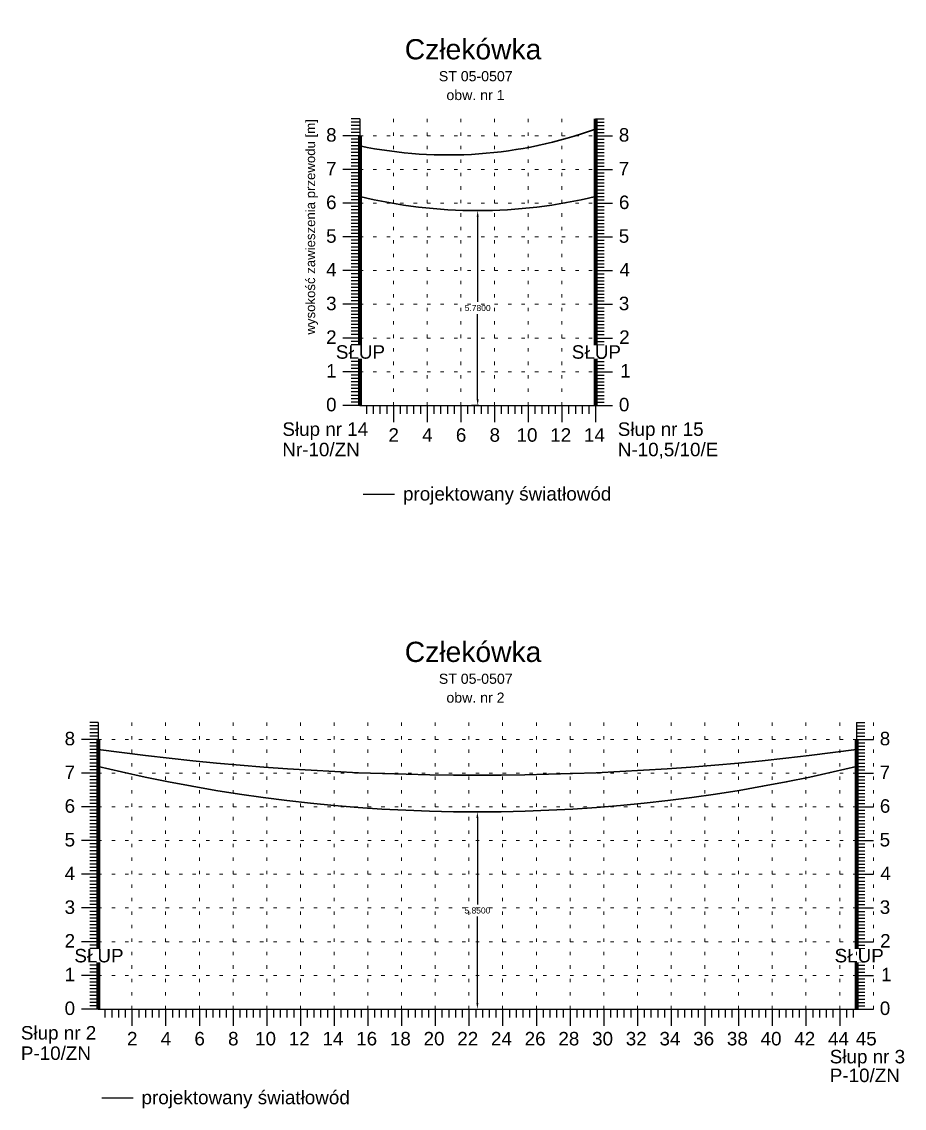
# Model space of a CAD drawing. Header units: metres. Extents: x -870 to 439, y 1328 to 1364.
# Drawn here: x -775.85 to -749.66, y 1330.92 to 1363.15 of the extents above; entities that cross this region are included whole.
import ezdxf

# ---------------------------------------------------------------- set-up
doc = ezdxf.new("R2010")
doc.units = ezdxf.units.M
doc.header["$MEASUREMENT"] = 0
doc.linetypes.add('ACAD_ISO07W100', pattern=[3, 0, -3])
doc.styles.get("Standard").update_dxf_attribs({"font": 'arial.ttf'})
doc.dimstyles.get("Standard").update_dxf_attribs({"dimtxt": 0.18, "dimasz": 0.18, "dimexe": 0.18, "dimexo": 0.0625, "dimgap": 0.09, "dimtad": 0, "dimtih": 1, "dimtoh": 1, "dimdec": 4, "dimzin": 0, "dimdsep": 46, "dimtxsty": 'Standard', "dimcen": 0.09, "dimadec": 0, "dimazin": 0, "dimtfac": 1, "dimtdec": 4, "dimtofl": 0, "dimtmove": 0, "dimatfit": 3, "dimfxl": 1, "dimtolj": 1, "dimtzin": 0, "dimarcsym": 0})

# ---------------------------------------------------------------- blocks, each defined once
blk = doc.blocks.new('*D42')
at = {"color": 0, "lineweight": -2}
for p, q in [((-762.382, 1357.551), (-762.5, 1357.551)), ((-762.32, 1357.371), (-762.32, 1354.843)), ((-762.32, 1351.951), (-762.32, 1354.479)), ((-762.282, 1351.771), (-762.5, 1351.771))]:
    blk.add_line(p, q, dxfattribs=at)
at = {"color": 0}
for points in [[(-762.29, 1357.371), (-762.35, 1357.371), (-762.32, 1357.551)], [(-762.35, 1351.951), (-762.29, 1351.951), (-762.32, 1351.771)]]:
    blk.add_solid(points, dxfattribs=at)
at = {"layer": 'Defpoints', "color": 0}
for p in [(-762.32, 1357.551), (-762.32, 1351.771), (-762.22, 1351.771)]:
    blk.add_point(p, dxfattribs=at)
at = {"color": 0, "lineweight": 25, "insert": (-762.32, 1354.661), "char_height": 0.18, "attachment_point": 5}
blk.add_mtext('\\A1;5.7800', dxfattribs=at)
blk = doc.blocks.new('*D43')
at = {"color": 0, "lineweight": -2}
for p, q in [((-762.391, 1339.715), (-762.508, 1339.715)), ((-762.328, 1339.535), (-762.328, 1336.972)), ((-762.328, 1334.045), (-762.328, 1336.608)), ((-770.916, 1333.865), (-762.148, 1333.865))]:
    blk.add_line(p, q, dxfattribs=at)
at = {"color": 0}
for points in [[(-762.298, 1339.535), (-762.358, 1339.535), (-762.328, 1339.715)], [(-762.358, 1334.045), (-762.298, 1334.045), (-762.328, 1333.865)]]:
    blk.add_solid(points, dxfattribs=at)
at = {"layer": 'Defpoints', "color": 0}
for p in [(-762.328, 1339.715), (-770.978, 1333.865), (-762.328, 1333.865)]:
    blk.add_point(p, dxfattribs=at)
at = {"color": 0, "lineweight": 25, "insert": (-762.328, 1336.79), "char_height": 0.18, "attachment_point": 5}
blk.add_mtext('\\A1;5.8500', dxfattribs=at)

msp = doc.modelspace()

# ---------------------------------------------------------------- linework, layer by layer
for p, q in [((-765.81981, 1360.27139), (-766.06981, 1360.27139)), ((-765.81981, 1360.17139), (-766.06981, 1360.17139)), ((-765.81981, 1360.27139), (-765.81981, 1351.77139)), ((-758.81981, 1360.27139), (-758.81981, 1351.77139)), ((-758.81981, 1360.27139), (-758.56981, 1360.27139)), ((-758.81981, 1360.17139), (-758.56981, 1360.17139)), ((-765.81981, 1360.07139), (-766.06981, 1360.07139)), ((-765.81981, 1359.97139), (-766.06981, 1359.97139)), ((-765.81981, 1359.87139), (-766.06981, 1359.87139)), ((-758.81981, 1360.07139), (-758.56981, 1360.07139)), ((-758.81981, 1359.97139), (-758.56981, 1359.97139)), ((-758.81981, 1359.87139), (-758.56981, 1359.87139)), ((-765.81981, 1359.77139), (-766.31981, 1359.77139)), ((-765.81981, 1359.77139), (-766.31981, 1359.77139)), ((-765.81981, 1359.67139), (-766.06981, 1359.67139)), ((-765.81981, 1359.57139), (-766.06981, 1359.57139)), ((-765.81981, 1359.47139), (-766.06981, 1359.47139)), ((-758.81981, 1359.77139), (-758.31981, 1359.77139)), ((-758.81981, 1359.77139), (-758.31981, 1359.77139)), ((-758.81981, 1359.67139), (-758.56981, 1359.67139)), ((-758.81981, 1359.57139), (-758.56981, 1359.57139)), ((-758.81981, 1359.47139), (-758.56981, 1359.47139)), ((-765.81981, 1359.37139), (-766.06981, 1359.37139)), ((-765.81981, 1359.27139), (-766.06981, 1359.27139)), ((-765.81981, 1359.17139), (-766.06981, 1359.17139)), ((-758.81981, 1359.37139), (-758.56981, 1359.37139)), ((-758.81981, 1359.27139), (-758.56981, 1359.27139)), ((-758.81981, 1359.17139), (-758.56981, 1359.17139)), ((-765.81981, 1359.07139), (-766.06981, 1359.07139)), ((-765.81981, 1358.97139), (-766.06981, 1358.97139)), ((-765.81981, 1358.87139), (-766.06981, 1358.87139)), ((-758.81981, 1359.07139), (-758.56981, 1359.07139)), ((-758.81981, 1358.97139), (-758.56981, 1358.97139)), ((-758.81981, 1358.87139), (-758.56981, 1358.87139)), ((-765.81981, 1358.77139), (-766.31981, 1358.77139)), ((-765.81981, 1358.77139), (-766.31981, 1358.77139)), ((-765.81981, 1358.67139), (-766.06981, 1358.67139)), ((-765.81981, 1358.57139), (-766.06981, 1358.57139)), ((-758.81981, 1358.77139), (-758.31981, 1358.77139)), ((-758.81981, 1358.77139), (-758.31981, 1358.77139)), ((-758.81981, 1358.67139), (-758.56981, 1358.67139)), ((-758.81981, 1358.57139), (-758.56981, 1358.57139)), ((-765.81981, 1358.47139), (-766.06981, 1358.47139)), ((-765.81981, 1358.37139), (-766.06981, 1358.37139)), ((-765.81981, 1358.27139), (-766.06981, 1358.27139)), ((-758.81981, 1358.47139), (-758.56981, 1358.47139)), ((-758.81981, 1358.37139), (-758.56981, 1358.37139)), ((-758.81981, 1358.27139), (-758.56981, 1358.27139)), ((-765.81981, 1358.17139), (-766.06981, 1358.17139)), ((-765.81981, 1358.07139), (-766.06981, 1358.07139)), ((-765.81981, 1357.97139), (-766.06981, 1357.97139)), ((-765.81981, 1357.87139), (-766.06981, 1357.87139)), ((-758.81981, 1358.17139), (-758.56981, 1358.17139)), ((-758.81981, 1358.07139), (-758.56981, 1358.07139)), ((-758.81981, 1357.97139), (-758.56981, 1357.97139)), ((-758.81981, 1357.87139), (-758.56981, 1357.87139)), ((-765.81981, 1357.77139), (-766.31981, 1357.77139)), ((-765.81981, 1357.77139), (-766.31981, 1357.77139)), ((-765.81981, 1357.67139), (-766.06981, 1357.67139)), ((-765.81981, 1357.57139), (-766.06981, 1357.57139)), ((-758.81981, 1357.77139), (-758.31981, 1357.77139)), ((-758.81981, 1357.77139), (-758.31981, 1357.77139)), ((-758.81981, 1357.67139), (-758.56981, 1357.67139)), ((-758.81981, 1357.57139), (-758.56981, 1357.57139)), ((-765.81981, 1357.47139), (-766.06981, 1357.47139)), ((-765.81981, 1357.37139), (-766.06981, 1357.37139)), ((-765.81981, 1357.27139), (-766.06981, 1357.27139)), ((-758.81981, 1357.47139), (-758.56981, 1357.47139)), ((-758.81981, 1357.37139), (-758.56981, 1357.37139)), ((-758.81981, 1357.27139), (-758.56981, 1357.27139)), ((-765.81981, 1357.17139), (-766.06981, 1357.17139)), ((-765.81981, 1357.07139), (-766.06981, 1357.07139)), ((-765.81981, 1356.97139), (-766.06981, 1356.97139)), ((-758.81981, 1357.17139), (-758.56981, 1357.17139)), ((-758.81981, 1357.07139), (-758.56981, 1357.07139)), ((-758.81981, 1356.97139), (-758.56981, 1356.97139)), ((-765.81981, 1356.77139), (-766.31981, 1356.77139)), ((-765.81981, 1356.77139), (-766.31981, 1356.77139)), ((-765.81981, 1356.87139), (-766.06981, 1356.87139)), ((-765.81981, 1356.67139), (-766.06981, 1356.67139)), ((-765.81981, 1356.57139), (-766.06981, 1356.57139)), ((-758.81981, 1356.87139), (-758.56981, 1356.87139)), ((-758.81981, 1356.77139), (-758.31981, 1356.77139)), ((-758.81981, 1356.77139), (-758.31981, 1356.77139)), ((-758.81981, 1356.67139), (-758.56981, 1356.67139)), ((-758.81981, 1356.57139), (-758.56981, 1356.57139)), ((-765.81981, 1356.47139), (-766.06981, 1356.47139)), ((-765.81981, 1356.37139), (-766.06981, 1356.37139)), ((-765.81981, 1356.27139), (-766.06981, 1356.27139)), ((-758.81981, 1356.47139), (-758.56981, 1356.47139)), ((-758.81981, 1356.37139), (-758.56981, 1356.37139)), ((-758.81981, 1356.27139), (-758.56981, 1356.27139)), ((-765.81981, 1356.17139), (-766.06981, 1356.17139)), ((-765.81981, 1356.07139), (-766.06981, 1356.07139)), ((-765.81981, 1355.97139), (-766.06981, 1355.97139)), ((-758.81981, 1356.17139), (-758.56981, 1356.17139)), ((-758.81981, 1356.07139), (-758.56981, 1356.07139)), ((-758.81981, 1355.97139), (-758.56981, 1355.97139)), ((-765.81981, 1355.77139), (-766.31981, 1355.77139)), ((-765.81981, 1355.77139), (-766.31981, 1355.77139)), ((-765.81981, 1355.87139), (-766.06981, 1355.87139)), ((-765.81981, 1355.67139), (-766.06981, 1355.67139)), ((-758.81981, 1355.87139), (-758.56981, 1355.87139)), ((-758.81981, 1355.77139), (-758.31981, 1355.77139)), ((-758.81981, 1355.77139), (-758.31981, 1355.77139)), ((-758.81981, 1355.67139), (-758.56981, 1355.67139)), ((-765.81981, 1355.57139), (-766.06981, 1355.57139)), ((-765.81981, 1355.47139), (-766.06981, 1355.47139)), ((-765.81981, 1355.37139), (-766.06981, 1355.37139)), ((-765.81981, 1355.27139), (-766.06981, 1355.27139)), ((-758.81981, 1355.57139), (-758.56981, 1355.57139)), ((-758.81981, 1355.47139), (-758.56981, 1355.47139)), ((-758.81981, 1355.37139), (-758.56981, 1355.37139)), ((-758.81981, 1355.27139), (-758.56981, 1355.27139)), ((-765.81981, 1355.17139), (-766.06981, 1355.17139)), ((-765.81981, 1355.07139), (-766.06981, 1355.07139)), ((-765.81981, 1354.97139), (-766.06981, 1354.97139)), ((-758.81981, 1355.17139), (-758.56981, 1355.17139)), ((-758.81981, 1355.07139), (-758.56981, 1355.07139)), ((-758.81981, 1354.97139), (-758.56981, 1354.97139)), ((-765.81981, 1354.77139), (-766.31981, 1354.77139)), ((-765.81981, 1354.77139), (-766.31981, 1354.77139)), ((-765.81981, 1354.87139), (-766.06981, 1354.87139)), ((-765.81981, 1354.67139), (-766.06981, 1354.67139)), ((-758.81981, 1354.87139), (-758.56981, 1354.87139)), ((-758.81981, 1354.77139), (-758.31981, 1354.77139)), ((-758.81981, 1354.77139), (-758.31981, 1354.77139)), ((-758.81981, 1354.67139), (-758.56981, 1354.67139)), ((-765.81981, 1354.57139), (-766.06981, 1354.57139)), ((-765.81981, 1354.47139), (-766.06981, 1354.47139)), ((-765.81981, 1354.37139), (-766.06981, 1354.37139)), ((-758.81981, 1354.57139), (-758.56981, 1354.57139)), ((-758.81981, 1354.47139), (-758.56981, 1354.47139)), ((-758.81981, 1354.37139), (-758.56981, 1354.37139)), ((-765.81981, 1354.27139), (-766.06981, 1354.27139)), ((-765.81981, 1354.17139), (-766.06981, 1354.17139)), ((-765.81981, 1354.07139), (-766.06981, 1354.07139)), ((-758.81981, 1354.27139), (-758.56981, 1354.27139)), ((-758.81981, 1354.17139), (-758.56981, 1354.17139)), ((-758.81981, 1354.07139), (-758.56981, 1354.07139)), ((-765.81981, 1353.77139), (-766.31981, 1353.77139)), ((-765.81981, 1353.77139), (-766.31981, 1353.77139)), ((-765.81981, 1353.97139), (-766.06981, 1353.97139)), ((-765.81981, 1353.87139), (-766.06981, 1353.87139)), ((-765.81981, 1353.67139), (-766.06981, 1353.67139)), ((-758.81981, 1353.97139), (-758.56981, 1353.97139)), ((-758.81981, 1353.87139), (-758.56981, 1353.87139)), ((-758.81981, 1353.77139), (-758.31981, 1353.77139)), ((-758.81981, 1353.77139), (-758.31981, 1353.77139)), ((-758.81981, 1353.67139), (-758.56981, 1353.67139)), ((-765.81981, 1353.57139), (-766.06981, 1353.57139)), ((-765.81981, 1353.47139), (-766.06981, 1353.47139)), ((-765.81981, 1353.37139), (-766.06981, 1353.37139)), ((-758.81981, 1353.57139), (-758.56981, 1353.57139)), ((-758.81981, 1353.47139), (-758.56981, 1353.47139)), ((-758.81981, 1353.37139), (-758.56981, 1353.37139)), ((-765.81981, 1353.27139), (-766.06981, 1353.27139)), ((-765.81981, 1353.17139), (-766.06981, 1353.17139)), ((-765.81981, 1353.07139), (-766.06981, 1353.07139)), ((-758.81981, 1353.27139), (-758.56981, 1353.27139)), ((-758.81981, 1353.17139), (-758.56981, 1353.17139)), ((-758.81981, 1353.07139), (-758.56981, 1353.07139)), ((-765.81981, 1352.77139), (-766.31981, 1352.77139)), ((-765.81981, 1352.77139), (-766.31981, 1352.77139)), ((-765.81981, 1352.97139), (-766.06981, 1352.97139)), ((-765.81981, 1352.87139), (-766.06981, 1352.87139)), ((-758.81981, 1352.97139), (-758.56981, 1352.97139)), ((-758.81981, 1352.87139), (-758.56981, 1352.87139)), ((-758.81981, 1352.77139), (-758.31981, 1352.77139)), ((-758.81981, 1352.77139), (-758.31981, 1352.77139)), ((-765.81981, 1352.67139), (-766.06981, 1352.67139)), ((-765.81981, 1352.57139), (-766.06981, 1352.57139)), ((-765.81981, 1352.47139), (-766.06981, 1352.47139)), ((-765.81981, 1352.37139), (-766.06981, 1352.37139)), ((-758.81981, 1352.67139), (-758.56981, 1352.67139)), ((-758.81981, 1352.57139), (-758.56981, 1352.57139)), ((-758.81981, 1352.47139), (-758.56981, 1352.47139)), ((-758.81981, 1352.37139), (-758.56981, 1352.37139)), ((-765.81981, 1352.27139), (-766.06981, 1352.27139)), ((-765.81981, 1352.17139), (-766.06981, 1352.17139)), ((-765.81981, 1352.07139), (-766.06981, 1352.07139)), ((-758.81981, 1352.27139), (-758.56981, 1352.27139)), ((-758.81981, 1352.17139), (-758.56981, 1352.17139)), ((-758.81981, 1352.07139), (-758.56981, 1352.07139)), ((-765.81981, 1351.77139), (-766.31981, 1351.77139)), ((-765.81981, 1351.97139), (-766.06981, 1351.97139)), ((-765.81981, 1351.87139), (-766.06981, 1351.87139)), ((-765.81981, 1351.77139), (-766.06981, 1351.77139)), ((-765.81981, 1351.77139), (-758.81981, 1351.77139)), ((-765.61981, 1351.77139), (-765.61981, 1351.52139)), ((-765.41981, 1351.77139), (-765.41981, 1351.52139)), ((-765.21981, 1351.77139), (-765.21981, 1351.52139)), ((-765.01981, 1351.77139), (-765.01981, 1351.52139)), ((-764.81981, 1351.77139), (-764.81981, 1351.27139)), ((-764.61981, 1351.77139), (-764.61981, 1351.52139)), ((-764.41981, 1351.77139), (-764.41981, 1351.52139)), ((-764.21981, 1351.77139), (-764.21981, 1351.52139)), ((-764.01981, 1351.77139), (-764.01981, 1351.52139)), ((-763.81981, 1351.77139), (-763.81981, 1351.27139)), ((-763.61981, 1351.77139), (-763.61981, 1351.52139)), ((-763.41981, 1351.77139), (-763.41981, 1351.52139)), ((-763.21981, 1351.77139), (-763.21981, 1351.52139)), ((-763.01981, 1351.77139), (-763.01981, 1351.52139)), ((-762.81981, 1351.77139), (-762.81981, 1351.27139)), ((-762.61981, 1351.77139), (-762.61981, 1351.52139)), ((-762.41981, 1351.77139), (-762.41981, 1351.52139)), ((-762.21981, 1351.77139), (-762.21981, 1351.52139)), ((-762.01981, 1351.77139), (-762.01981, 1351.52139)), ((-761.81981, 1351.77139), (-761.81981, 1351.27139)), ((-761.61981, 1351.77139), (-761.61981, 1351.52139)), ((-761.41981, 1351.77139), (-761.41981, 1351.52139)), ((-761.21981, 1351.77139), (-761.21981, 1351.52139)), ((-761.01981, 1351.77139), (-761.01981, 1351.52139)), ((-760.81981, 1351.77139), (-760.81981, 1351.27139)), ((-760.61981, 1351.77139), (-760.61981, 1351.52139)), ((-760.41981, 1351.77139), (-760.41981, 1351.52139)), ((-760.21981, 1351.77139), (-760.21981, 1351.52139)), ((-760.01981, 1351.77139), (-760.01981, 1351.52139)), ((-759.81981, 1351.77139), (-759.81981, 1351.27139)), ((-759.61981, 1351.77139), (-759.61981, 1351.52139)), ((-759.41981, 1351.77139), (-759.41981, 1351.52139)), ((-759.21981, 1351.77139), (-759.21981, 1351.52139)), ((-759.01981, 1351.77139), (-759.01981, 1351.52139)), ((-758.81981, 1351.97139), (-758.56981, 1351.97139)), ((-758.81981, 1351.87139), (-758.56981, 1351.87139)), ((-758.81981, 1351.77139), (-758.81981, 1351.27139)), ((-758.81981, 1351.77139), (-758.31981, 1351.77139)), ((-758.81981, 1351.77139), (-758.56981, 1351.77139)), ((-773.57836, 1342.36463), (-773.82836, 1342.36463)), ((-773.57836, 1342.26463), (-773.82836, 1342.26463)), ((-773.57836, 1342.16463), (-773.82836, 1342.16463)), ((-773.57836, 1342.06463), (-773.82836, 1342.06463)), ((-773.57836, 1342.36463), (-773.57836, 1333.86463)), ((-751.07836, 1342.36463), (-751.07836, 1333.86463)), ((-751.07836, 1342.36463), (-750.82836, 1342.36463)), ((-751.07836, 1342.26463), (-750.82836, 1342.26463)), ((-751.07836, 1342.16463), (-750.82836, 1342.16463)), ((-751.07836, 1342.06463), (-750.82836, 1342.06463)), ((-773.57836, 1341.86463), (-774.07836, 1341.86463)), ((-773.57836, 1341.86463), (-774.07836, 1341.86463)), ((-773.57836, 1341.96463), (-773.82836, 1341.96463)), ((-773.57836, 1341.76463), (-773.82836, 1341.76463)), ((-751.07836, 1341.96463), (-750.82836, 1341.96463)), ((-751.07836, 1341.86463), (-750.57836, 1341.86463)), ((-751.07836, 1341.86463), (-750.57836, 1341.86463)), ((-751.07836, 1341.76463), (-750.82836, 1341.76463)), ((-773.57836, 1341.66463), (-773.82836, 1341.66463)), ((-773.57836, 1341.56463), (-773.82836, 1341.56463)), ((-773.57836, 1341.46463), (-773.82836, 1341.46463)), ((-751.07836, 1341.66463), (-750.82836, 1341.66463)), ((-751.07836, 1341.56463), (-750.82836, 1341.56463)), ((-751.07836, 1341.46463), (-750.82836, 1341.46463)), ((-773.57836, 1341.36463), (-773.82836, 1341.36463)), ((-773.57836, 1341.26463), (-773.82836, 1341.26463)), ((-773.57836, 1341.16463), (-773.82836, 1341.16463)), ((-751.07836, 1341.36463), (-750.82836, 1341.36463)), ((-751.07836, 1341.26463), (-750.82836, 1341.26463)), ((-751.07836, 1341.16463), (-750.82836, 1341.16463)), ((-773.57836, 1340.86463), (-774.07836, 1340.86463)), ((-773.57836, 1340.86463), (-774.07836, 1340.86463)), ((-773.57836, 1341.06463), (-773.82836, 1341.06463)), ((-773.57836, 1340.96463), (-773.82836, 1340.96463)), ((-751.07836, 1341.06463), (-750.82836, 1341.06463)), ((-751.07836, 1340.96463), (-750.82836, 1340.96463)), ((-751.07836, 1340.86463), (-750.57836, 1340.86463)), ((-751.07836, 1340.86463), (-750.57836, 1340.86463)), ((-773.57836, 1340.76463), (-773.82836, 1340.76463)), ((-773.57836, 1340.66463), (-773.82836, 1340.66463)), ((-773.57836, 1340.56463), (-773.82836, 1340.56463)), ((-773.57836, 1340.46463), (-773.82836, 1340.46463)), ((-751.07836, 1340.76463), (-750.82836, 1340.76463)), ((-751.07836, 1340.66463), (-750.82836, 1340.66463)), ((-751.07836, 1340.56463), (-750.82836, 1340.56463)), ((-751.07836, 1340.46463), (-750.82836, 1340.46463)), ((-773.57836, 1340.36463), (-773.82836, 1340.36463)), ((-773.57836, 1340.26463), (-773.82836, 1340.26463)), ((-773.57836, 1340.16463), (-773.82836, 1340.16463)), ((-751.07836, 1340.36463), (-750.82836, 1340.36463)), ((-751.07836, 1340.26463), (-750.82836, 1340.26463)), ((-751.07836, 1340.16463), (-750.82836, 1340.16463)), ((-773.57836, 1339.86463), (-774.07836, 1339.86463)), ((-773.57836, 1339.86463), (-774.07836, 1339.86463)), ((-773.57836, 1340.06463), (-773.82836, 1340.06463)), ((-773.57836, 1339.96463), (-773.82836, 1339.96463)), ((-751.07836, 1340.06463), (-750.82836, 1340.06463)), ((-751.07836, 1339.96463), (-750.82836, 1339.96463)), ((-751.07836, 1339.86463), (-750.57836, 1339.86463)), ((-751.07836, 1339.86463), (-750.57836, 1339.86463)), ((-773.57836, 1339.76463), (-773.82836, 1339.76463)), ((-773.57836, 1339.66463), (-773.82836, 1339.66463)), ((-773.57836, 1339.56463), (-773.82836, 1339.56463)), ((-751.07836, 1339.76463), (-750.82836, 1339.76463)), ((-751.07836, 1339.66463), (-750.82836, 1339.66463)), ((-751.07836, 1339.56463), (-750.82836, 1339.56463)), ((-773.57836, 1339.46463), (-773.82836, 1339.46463)), ((-773.57836, 1339.36463), (-773.82836, 1339.36463)), ((-773.57836, 1339.26463), (-773.82836, 1339.26463)), ((-773.57836, 1339.16463), (-773.82836, 1339.16463)), ((-751.07836, 1339.46463), (-750.82836, 1339.46463)), ((-751.07836, 1339.36463), (-750.82836, 1339.36463)), ((-751.07836, 1339.26463), (-750.82836, 1339.26463)), ((-751.07836, 1339.16463), (-750.82836, 1339.16463)), ((-773.57836, 1338.86463), (-774.07836, 1338.86463)), ((-773.57836, 1338.86463), (-774.07836, 1338.86463)), ((-773.57836, 1339.06463), (-773.82836, 1339.06463)), ((-773.57836, 1338.96463), (-773.82836, 1338.96463)), ((-751.07836, 1339.06463), (-750.82836, 1339.06463)), ((-751.07836, 1338.96463), (-750.82836, 1338.96463)), ((-751.07836, 1338.86463), (-750.57836, 1338.86463)), ((-751.07836, 1338.86463), (-750.57836, 1338.86463)), ((-773.57836, 1338.76463), (-773.82836, 1338.76463)), ((-773.57836, 1338.66463), (-773.82836, 1338.66463)), ((-773.57836, 1338.56463), (-773.82836, 1338.56463)), ((-751.07836, 1338.76463), (-750.82836, 1338.76463)), ((-751.07836, 1338.66463), (-750.82836, 1338.66463)), ((-751.07836, 1338.56463), (-750.82836, 1338.56463)), ((-773.57836, 1338.46463), (-773.82836, 1338.46463)), ((-773.57836, 1338.36463), (-773.82836, 1338.36463)), ((-773.57836, 1338.26463), (-773.82836, 1338.26463)), ((-751.07836, 1338.46463), (-750.82836, 1338.46463)), ((-751.07836, 1338.36463), (-750.82836, 1338.36463)), ((-751.07836, 1338.26463), (-750.82836, 1338.26463)), ((-773.57836, 1338.16463), (-773.82836, 1338.16463)), ((-773.57836, 1338.06463), (-773.82836, 1338.06463)), ((-773.57836, 1337.96463), (-773.82836, 1337.96463)), ((-751.07836, 1338.16463), (-750.82836, 1338.16463)), ((-751.07836, 1338.06463), (-750.82836, 1338.06463)), ((-751.07836, 1337.96463), (-750.82836, 1337.96463)), ((-773.57836, 1337.86463), (-774.07836, 1337.86463)), ((-773.57836, 1337.86463), (-774.07836, 1337.86463)), ((-773.57836, 1337.76463), (-773.82836, 1337.76463)), ((-773.57836, 1337.66463), (-773.82836, 1337.66463)), ((-773.57836, 1337.56463), (-773.82836, 1337.56463)), ((-751.07836, 1337.86463), (-750.57836, 1337.86463)), ((-751.07836, 1337.86463), (-750.57836, 1337.86463)), ((-751.07836, 1337.76463), (-750.82836, 1337.76463)), ((-751.07836, 1337.66463), (-750.82836, 1337.66463)), ((-751.07836, 1337.56463), (-750.82836, 1337.56463)), ((-773.57836, 1337.46463), (-773.82836, 1337.46463)), ((-773.57836, 1337.36463), (-773.82836, 1337.36463)), ((-773.57836, 1337.26463), (-773.82836, 1337.26463)), ((-751.07836, 1337.46463), (-750.82836, 1337.46463)), ((-751.07836, 1337.36463), (-750.82836, 1337.36463)), ((-751.07836, 1337.26463), (-750.82836, 1337.26463)), ((-773.57836, 1337.16463), (-773.82836, 1337.16463)), ((-773.57836, 1337.06463), (-773.82836, 1337.06463)), ((-773.57836, 1336.96463), (-773.82836, 1336.96463)), ((-751.07836, 1337.16463), (-750.82836, 1337.16463)), ((-751.07836, 1337.06463), (-750.82836, 1337.06463)), ((-751.07836, 1336.96463), (-750.82836, 1336.96463)), ((-773.57836, 1336.86463), (-774.07836, 1336.86463)), ((-773.57836, 1336.86463), (-774.07836, 1336.86463)), ((-773.57836, 1336.76463), (-773.82836, 1336.76463)), ((-773.57836, 1336.66463), (-773.82836, 1336.66463)), ((-751.07836, 1336.86463), (-750.57836, 1336.86463)), ((-751.07836, 1336.86463), (-750.57836, 1336.86463)), ((-751.07836, 1336.76463), (-750.82836, 1336.76463)), ((-751.07836, 1336.66463), (-750.82836, 1336.66463)), ((-773.57836, 1336.56463), (-773.82836, 1336.56463)), ((-773.57836, 1336.46463), (-773.82836, 1336.46463)), ((-773.57836, 1336.36463), (-773.82836, 1336.36463)), ((-773.57836, 1336.26463), (-773.82836, 1336.26463)), ((-751.07836, 1336.56463), (-750.82836, 1336.56463)), ((-751.07836, 1336.46463), (-750.82836, 1336.46463)), ((-751.07836, 1336.36463), (-750.82836, 1336.36463)), ((-751.07836, 1336.26463), (-750.82836, 1336.26463)), ((-773.57836, 1336.16463), (-773.82836, 1336.16463)), ((-773.57836, 1336.06463), (-773.82836, 1336.06463)), ((-773.57836, 1335.96463), (-773.82836, 1335.96463)), ((-751.07836, 1336.16463), (-750.82836, 1336.16463)), ((-751.07836, 1336.06463), (-750.82836, 1336.06463)), ((-751.07836, 1335.96463), (-750.82836, 1335.96463)), ((-773.57836, 1335.86463), (-774.07836, 1335.86463)), ((-773.57836, 1335.86463), (-774.07836, 1335.86463)), ((-773.57836, 1335.76463), (-773.82836, 1335.76463)), ((-773.57836, 1335.66463), (-773.82836, 1335.66463)), ((-751.07836, 1335.86463), (-750.57836, 1335.86463)), ((-751.07836, 1335.86463), (-750.57836, 1335.86463)), ((-751.07836, 1335.76463), (-750.82836, 1335.76463)), ((-751.07836, 1335.66463), (-750.82836, 1335.66463)), ((-773.57836, 1335.56463), (-773.82836, 1335.56463)), ((-773.57836, 1335.46463), (-773.82836, 1335.46463)), ((-773.57836, 1335.36463), (-773.82836, 1335.36463)), ((-751.07836, 1335.56463), (-750.82836, 1335.56463)), ((-751.07836, 1335.46463), (-750.82836, 1335.46463)), ((-751.07836, 1335.36463), (-750.82836, 1335.36463)), ((-773.57836, 1335.26463), (-773.82836, 1335.26463)), ((-773.57836, 1335.16463), (-773.82836, 1335.16463)), ((-773.57836, 1335.06463), (-773.82836, 1335.06463)), ((-751.07836, 1335.26463), (-750.82836, 1335.26463)), ((-751.07836, 1335.16463), (-750.82836, 1335.16463)), ((-751.07836, 1335.06463), (-750.82836, 1335.06463)), ((-773.57836, 1334.86463), (-774.07836, 1334.86463)), ((-773.57836, 1334.86463), (-774.07836, 1334.86463)), ((-773.57836, 1334.96463), (-773.82836, 1334.96463)), ((-773.57836, 1334.76463), (-773.82836, 1334.76463)), ((-773.57836, 1334.66463), (-773.82836, 1334.66463)), ((-751.07836, 1334.96463), (-750.82836, 1334.96463)), ((-751.07836, 1334.86463), (-750.57836, 1334.86463)), ((-751.07836, 1334.86463), (-750.57836, 1334.86463)), ((-751.07836, 1334.76463), (-750.82836, 1334.76463)), ((-751.07836, 1334.66463), (-750.82836, 1334.66463)), ((-773.57836, 1334.56463), (-773.82836, 1334.56463)), ((-773.57836, 1334.46463), (-773.82836, 1334.46463)), ((-773.57836, 1334.36463), (-773.82836, 1334.36463)), ((-751.07836, 1334.56463), (-750.82836, 1334.56463)), ((-751.07836, 1334.46463), (-750.82836, 1334.46463)), ((-751.07836, 1334.36463), (-750.82836, 1334.36463)), ((-773.57836, 1334.26463), (-773.82836, 1334.26463)), ((-773.57836, 1334.16463), (-773.82836, 1334.16463)), ((-773.57836, 1334.06463), (-773.82836, 1334.06463)), ((-751.07836, 1334.26463), (-750.82836, 1334.26463)), ((-751.07836, 1334.16463), (-750.82836, 1334.16463)), ((-751.07836, 1334.06463), (-750.82836, 1334.06463)), ((-773.57836, 1333.86463), (-774.07836, 1333.86463)), ((-773.57836, 1333.96463), (-773.82836, 1333.96463)), ((-773.57836, 1333.86463), (-773.82836, 1333.86463)), ((-773.57836, 1333.86463), (-751.07836, 1333.86463)), ((-773.37836, 1333.86463), (-773.37836, 1333.61463)), ((-773.17836, 1333.86463), (-773.17836, 1333.61463)), ((-772.97836, 1333.86463), (-772.97836, 1333.61463)), ((-772.77836, 1333.86463), (-772.77836, 1333.61463)), ((-772.57836, 1333.86463), (-772.57836, 1333.36463)), ((-772.37836, 1333.86463), (-772.37836, 1333.61463)), ((-772.17836, 1333.86463), (-772.17836, 1333.61463)), ((-771.97836, 1333.86463), (-771.97836, 1333.61463)), ((-771.77836, 1333.86463), (-771.77836, 1333.61463)), ((-771.57836, 1333.86463), (-771.57836, 1333.36463)), ((-771.37836, 1333.86463), (-771.37836, 1333.61463)), ((-771.17836, 1333.86463), (-771.17836, 1333.61463)), ((-770.97836, 1333.86463), (-770.97836, 1333.61463)), ((-770.77836, 1333.86463), (-770.77836, 1333.61463)), ((-770.57836, 1333.86463), (-770.57836, 1333.36463)), ((-770.37836, 1333.86463), (-770.37836, 1333.61463)), ((-770.17836, 1333.86463), (-770.17836, 1333.61463)), ((-769.97836, 1333.86463), (-769.97836, 1333.61463)), ((-769.77836, 1333.86463), (-769.77836, 1333.61463)), ((-769.57836, 1333.86463), (-769.57836, 1333.36463)), ((-769.37836, 1333.86463), (-769.37836, 1333.61463)), ((-769.17836, 1333.86463), (-769.17836, 1333.61463)), ((-768.97836, 1333.86463), (-768.97836, 1333.61463)), ((-768.77836, 1333.86463), (-768.77836, 1333.61463)), ((-768.57836, 1333.86463), (-768.57836, 1333.36463)), ((-768.37836, 1333.86463), (-768.37836, 1333.61463)), ((-768.17836, 1333.86463), (-768.17836, 1333.61463)), ((-767.97836, 1333.86463), (-767.97836, 1333.61463)), ((-767.77836, 1333.86463), (-767.77836, 1333.61463)), ((-767.57836, 1333.86463), (-767.57836, 1333.36463)), ((-767.37836, 1333.86463), (-767.37836, 1333.61463)), ((-767.17836, 1333.86463), (-767.17836, 1333.61463)), ((-766.97836, 1333.86463), (-766.97836, 1333.61463)), ((-766.77836, 1333.86463), (-766.77836, 1333.61463)), ((-766.57836, 1333.86463), (-766.57836, 1333.36463)), ((-766.37836, 1333.86463), (-766.37836, 1333.61463)), ((-766.17836, 1333.86463), (-766.17836, 1333.61463)), ((-765.97836, 1333.86463), (-765.97836, 1333.61463)), ((-765.77836, 1333.86463), (-765.77836, 1333.61463)), ((-765.57836, 1333.86463), (-765.57836, 1333.36463)), ((-765.37836, 1333.86463), (-765.37836, 1333.61463)), ((-765.17836, 1333.86463), (-765.17836, 1333.61463)), ((-764.97836, 1333.86463), (-764.97836, 1333.61463)), ((-764.77836, 1333.86463), (-764.77836, 1333.61463)), ((-764.57836, 1333.86463), (-764.57836, 1333.36463)), ((-764.37836, 1333.86463), (-764.37836, 1333.61463)), ((-764.17836, 1333.86463), (-764.17836, 1333.61463)), ((-763.97836, 1333.86463), (-763.97836, 1333.61463)), ((-763.77836, 1333.86463), (-763.77836, 1333.61463)), ((-763.57836, 1333.86463), (-763.57836, 1333.36463)), ((-763.37836, 1333.86463), (-763.37836, 1333.61463)), ((-763.17836, 1333.86463), (-763.17836, 1333.61463)), ((-762.97836, 1333.86463), (-762.97836, 1333.61463)), ((-762.77836, 1333.86463), (-762.77836, 1333.61463)), ((-762.57836, 1333.86463), (-762.57836, 1333.36463)), ((-762.37836, 1333.86463), (-762.37836, 1333.61463)), ((-762.17836, 1333.86463), (-762.17836, 1333.61463)), ((-761.97836, 1333.86463), (-761.97836, 1333.61463)), ((-761.77836, 1333.86463), (-761.77836, 1333.61463)), ((-761.57836, 1333.86463), (-761.57836, 1333.36463)), ((-761.37836, 1333.86463), (-761.37836, 1333.61463)), ((-761.17836, 1333.86463), (-761.17836, 1333.61463)), ((-760.97836, 1333.86463), (-760.97836, 1333.61463)), ((-760.77836, 1333.86463), (-760.77836, 1333.61463)), ((-760.57836, 1333.86463), (-760.57836, 1333.36463)), ((-760.37836, 1333.86463), (-760.37836, 1333.61463)), ((-760.17836, 1333.86463), (-760.17836, 1333.61463)), ((-759.97836, 1333.86463), (-759.97836, 1333.61463)), ((-759.77836, 1333.86463), (-759.77836, 1333.61463)), ((-759.57836, 1333.86463), (-759.57836, 1333.36463)), ((-759.37836, 1333.86463), (-759.37836, 1333.61463)), ((-759.17836, 1333.86463), (-759.17836, 1333.61463)), ((-758.97836, 1333.86463), (-758.97836, 1333.61463)), ((-758.77836, 1333.86463), (-758.77836, 1333.61463)), ((-758.57836, 1333.86463), (-758.57836, 1333.36463)), ((-758.37836, 1333.86463), (-758.37836, 1333.61463)), ((-758.17836, 1333.86463), (-758.17836, 1333.61463)), ((-757.97836, 1333.86463), (-757.97836, 1333.61463)), ((-757.77836, 1333.86463), (-757.77836, 1333.61463)), ((-757.57836, 1333.86463), (-757.57836, 1333.36463)), ((-757.37836, 1333.86463), (-757.37836, 1333.61463)), ((-757.17836, 1333.86463), (-757.17836, 1333.61463)), ((-756.97836, 1333.86463), (-756.97836, 1333.61463)), ((-756.77836, 1333.86463), (-756.77836, 1333.61463)), ((-756.57836, 1333.86463), (-756.57836, 1333.36463)), ((-756.37836, 1333.86463), (-756.37836, 1333.61463)), ((-756.17836, 1333.86463), (-756.17836, 1333.61463)), ((-755.97836, 1333.86463), (-755.97836, 1333.61463)), ((-755.77836, 1333.86463), (-755.77836, 1333.61463)), ((-755.57836, 1333.86463), (-755.57836, 1333.36463)), ((-755.37836, 1333.86463), (-755.37836, 1333.61463)), ((-755.17836, 1333.86463), (-755.17836, 1333.61463)), ((-754.97836, 1333.86463), (-754.97836, 1333.61463)), ((-754.77836, 1333.86463), (-754.77836, 1333.61463)), ((-754.57836, 1333.86463), (-754.57836, 1333.36463)), ((-754.57836, 1333.86463), (-754.57836, 1333.36463)), ((-754.37836, 1333.86463), (-754.37836, 1333.61463)), ((-754.17836, 1333.86463), (-754.17836, 1333.61463)), ((-753.97836, 1333.86463), (-753.97836, 1333.61463)), ((-753.77836, 1333.86463), (-753.77836, 1333.61463)), ((-753.57836, 1333.86463), (-753.57836, 1333.36463)), ((-753.57836, 1333.86463), (-753.57836, 1333.36463)), ((-753.37836, 1333.86463), (-753.37836, 1333.61463)), ((-753.17836, 1333.86463), (-753.17836, 1333.61463)), ((-752.97836, 1333.86463), (-752.97836, 1333.61463)), ((-752.77836, 1333.86463), (-752.77836, 1333.61463)), ((-752.57836, 1333.86463), (-752.57836, 1333.36463)), ((-752.57836, 1333.86463), (-752.57836, 1333.36463)), ((-752.37836, 1333.86463), (-752.37836, 1333.61463)), ((-752.17836, 1333.86463), (-752.17836, 1333.61463)), ((-751.97836, 1333.86463), (-751.97836, 1333.61463)), ((-751.77836, 1333.86463), (-751.77836, 1333.61463)), ((-751.57836, 1333.86463), (-751.57836, 1333.36463)), ((-751.57836, 1333.86463), (-751.57836, 1333.36463)), ((-751.37836, 1333.86463), (-751.37836, 1333.61463)), ((-751.17836, 1333.86463), (-751.17836, 1333.61463)), ((-751.07836, 1333.96463), (-750.82836, 1333.96463)), ((-751.07836, 1333.86463), (-750.57836, 1333.86463)), ((-751.07836, 1333.86463), (-750.82836, 1333.86463))]:
    msp.add_line(p, q)
at = {"linetype": 'ACAD_ISO07W100', "lineweight": 15, "ltscale": 0.1}
for p, q in [((-764.81981, 1351.77139), (-764.81981, 1360.27139)), ((-763.81981, 1351.77139), (-763.81981, 1360.27139)), ((-762.81981, 1351.77139), (-762.81981, 1360.27139)), ((-761.81981, 1351.77139), (-761.81981, 1360.27139)), ((-760.81981, 1351.77139), (-760.81981, 1360.27139)), ((-759.81981, 1351.77139), (-759.81981, 1360.27139)), ((-759.81981, 1351.77139), (-759.81981, 1360.27139)), ((-758.81981, 1351.77139), (-758.81981, 1360.27139)), ((-758.81981, 1351.77139), (-758.81981, 1360.27139)), ((-765.81981, 1359.77139), (-758.81981, 1359.77139)), ((-765.81981, 1358.77139), (-758.81981, 1358.77139)), ((-765.81981, 1357.77139), (-758.81981, 1357.77139)), ((-765.81981, 1356.77139), (-758.81981, 1356.77139)), ((-765.81981, 1355.77139), (-758.81981, 1355.77139)), ((-765.81981, 1354.77139), (-758.81981, 1354.77139)), ((-765.81981, 1353.77139), (-758.81981, 1353.77139)), ((-765.81981, 1352.77139), (-758.81981, 1352.77139)), ((-765.81981, 1351.77139), (-758.81981, 1351.77139)), ((-772.57836, 1333.86463), (-772.57836, 1342.36463)), ((-771.57836, 1333.86463), (-771.57836, 1342.36463)), ((-770.57836, 1333.86463), (-770.57836, 1342.36463)), ((-769.57836, 1333.86463), (-769.57836, 1342.36463)), ((-768.57836, 1333.86463), (-768.57836, 1342.36463)), ((-767.57836, 1333.86463), (-767.57836, 1342.36463)), ((-766.57836, 1333.86463), (-766.57836, 1342.36463)), ((-765.57836, 1333.86463), (-765.57836, 1342.36463)), ((-764.57836, 1333.86463), (-764.57836, 1342.36463)), ((-763.57836, 1333.86463), (-763.57836, 1342.36463)), ((-762.57836, 1333.86463), (-762.57836, 1342.36463)), ((-761.57836, 1333.86463), (-761.57836, 1342.36463)), ((-760.57836, 1333.86463), (-760.57836, 1342.36463)), ((-759.57836, 1333.86463), (-759.57836, 1342.36463)), ((-758.57836, 1333.86463), (-758.57836, 1342.36463)), ((-757.57836, 1333.86463), (-757.57836, 1342.36463)), ((-756.57836, 1333.86463), (-756.57836, 1342.36463)), ((-755.57836, 1333.86463), (-755.57836, 1342.36463)), ((-754.57836, 1333.86463), (-754.57836, 1342.36463)), ((-753.57836, 1333.86463), (-753.57836, 1342.36463)), ((-752.57836, 1333.86463), (-752.57836, 1342.36463)), ((-751.07836, 1333.86463), (-751.07836, 1342.36463)), ((-773.57836, 1341.86463), (-751.07836, 1341.86463)), ((-773.57836, 1340.86463), (-751.07836, 1340.86463)), ((-773.57836, 1339.86463), (-751.07836, 1339.86463)), ((-773.57836, 1338.86463), (-751.07836, 1338.86463)), ((-773.57836, 1337.86463), (-751.07836, 1337.86463)), ((-773.57836, 1336.86463), (-751.07836, 1336.86463)), ((-773.57836, 1335.86463), (-751.07836, 1335.86463)), ((-773.57836, 1334.86463), (-751.07836, 1334.86463))]:
    msp.add_line(p, q, dxfattribs=at)
at = {"lineweight": 100}
for p, q in [((-758.81981, 1360.27139), (-758.81981, 1351.77139)), ((-765.81981, 1359.77139), (-765.81981, 1351.77139)), ((-773.57836, 1341.86463), (-773.57836, 1333.86463)), ((-751.07836, 1341.86463), (-751.07836, 1333.86463))]:
    msp.add_line(p, q, dxfattribs=at)
at = {"color": 3, "lineweight": 25}
for p, q in [((-765.71426, 1349.14117), (-764.78367, 1349.14117)), ((-773.47281, 1331.23441), (-772.54222, 1331.23441))]:
    msp.add_line(p, q, dxfattribs=at)
at = {"lineweight": 25}
msp.add_lwpolyline([(-751.07836, 1333.86463), (-750.57836, 1333.86463)], dxfattribs=at)
at = {"lineweight": 30}
for centre, radius, start, end in [((-763.19981, 1372.04144), 12.84019, 258.226305, 289.944928), ((-762.32836, 1424.44943), 83.6448, 262.2704479, 277.7295521)]:
    msp.add_arc(centre, radius, start, end, dxfattribs=at)
at = {"color": 3, "lineweight": 30}
for centre, radius, start, end in [((-762.31981, 1372.34472), 14.79333, 256.314453, 283.685547), ((-762.32836, 1387.32286), 47.60658, 256.331035, 283.668965)]:
    msp.add_arc(centre, radius, start, end, dxfattribs=at)

# ---------------------------------------------------------------- texts
for s, height, p in [('Człekówka', 0.6, (-764.48306, 1362.03727)), ('ST 05-0507', 0.3, (-763.47253, 1361.38894)), ('obw. nr 1', 0.3, (-763.24669, 1360.8297)), ('8', 0.4, (-766.81707, 1359.5973)), ('8', 0.4, (-758.13142, 1359.5973)), ('7', 0.4, (-766.81707, 1358.5973)), ('7', 0.4, (-758.13442, 1358.5973)), ('6', 0.4, (-766.81707, 1357.5973)), ('6', 0.4, (-758.12869, 1357.5973)), ('5', 0.4, (-766.81707, 1356.5973)), ('5', 0.4, (-758.13415, 1356.5973)), ('4', 0.4, (-766.81707, 1355.5973)), ('4', 0.4, (-758.11341, 1355.5973)), ('3', 0.4, (-766.81707, 1354.5973)), ('3', 0.4, (-758.13142, 1354.5973)), ('2', 0.4, (-766.81707, 1353.5973)), ('2', 0.4, (-758.12023, 1353.5973)), ('1', 0.4, (-766.81707, 1352.5973)), ('1', 0.4, (-758.09158, 1352.5973)), ('0', 0.4, (-766.81707, 1351.5973)), ('0', 0.4, (-758.12978, 1351.5973)), ('Słup nr 14', 0.4, (-768.11506, 1350.86948)), ('2', 0.4, (-764.96662, 1350.69571)), ('4', 0.4, (-763.96662, 1350.69571)), ('6', 0.4, (-762.96662, 1350.69571)), ('8', 0.4, (-761.96662, 1350.69571)), ('10', 0.4, (-761.16662, 1350.69571)), ('12', 0.4, (-760.16662, 1350.69571)), ('14', 0.4, (-759.16662, 1350.69571)), ('Słup nr 15', 0.4, (-758.16186, 1350.86948)), ('Nr-10/ZN', 0.4, (-768.1167, 1350.26459)), ('N-10,5/10/E', 0.4, (-758.16186, 1350.26459)), ('projektowany światłowód', 0.4, (-764.53491, 1348.95141)), ('Człekówka', 0.6, (-764.48306, 1344.16261)), ('ST 05-0507', 0.3, (-763.47253, 1343.51428)), ('obw. nr 2', 0.3, (-763.24669, 1342.95505)), ('8', 0.4, (-774.57562, 1341.69054)), ('8', 0.4, (-750.38997, 1341.69054)), ('7', 0.4, (-774.57562, 1340.69054)), ('7', 0.4, (-750.39297, 1340.69054)), ('6', 0.4, (-774.57562, 1339.69054)), ('6', 0.4, (-750.38724, 1339.69054)), ('5', 0.4, (-774.57562, 1338.69054)), ('5', 0.4, (-750.3927, 1338.69054)), ('4', 0.4, (-774.57562, 1337.69054)), ('4', 0.4, (-750.37196, 1337.69054)), ('3', 0.4, (-774.57562, 1336.69054)), ('3', 0.4, (-750.38997, 1336.69054)), ('2', 0.4, (-774.57562, 1335.69054)), ('2', 0.4, (-750.37878, 1335.69054)), ('1', 0.4, (-774.57562, 1334.69054)), ('1', 0.4, (-750.35013, 1334.69054)), ('0', 0.4, (-774.57562, 1333.69054)), ('0', 0.4, (-750.38833, 1333.69054)), ('Słup nr 2', 0.4, (-775.87361, 1332.96271)), ('2', 0.4, (-772.72517, 1332.78895)), ('4', 0.4, (-771.72517, 1332.78895)), ('6', 0.4, (-770.72517, 1332.78895)), ('8', 0.4, (-769.72517, 1332.78895)), ('10', 0.4, (-768.92517, 1332.78895)), ('12', 0.4, (-767.92517, 1332.78895)), ('14', 0.4, (-766.92517, 1332.78895)), ('16', 0.4, (-765.92517, 1332.78895)), ('18', 0.4, (-764.92517, 1332.78895)), ('20', 0.4, (-763.92517, 1332.78895)), ('22', 0.4, (-762.92517, 1332.78895)), ('24', 0.4, (-761.92517, 1332.78895)), ('26', 0.4, (-760.92517, 1332.78895)), ('28', 0.4, (-759.92517, 1332.78895)), ('30', 0.4, (-758.92517, 1332.78895)), ('32', 0.4, (-757.92517, 1332.78895)), ('34', 0.4, (-756.92517, 1332.78895)), ('36', 0.4, (-755.92517, 1332.78895)), ('38', 0.4, (-754.92517, 1332.78895)), ('40', 0.4, (-753.92517, 1332.78895)), ('42', 0.4, (-752.92517, 1332.78895)), ('44', 0.4, (-751.92517, 1332.78895)), ('45', 0.4, (-751.10191, 1332.78895)), ('P-10/ZN', 0.4, (-775.87361, 1332.35783)), ('Słup nr 3', 0.4, (-751.87363, 1332.25591)), ('P-10/ZN', 0.4, (-751.87201, 1331.70096)), ('projektowany światłowód', 0.4, (-772.29346, 1331.04464))]:
    msp.add_text(s, height=height).set_placement(p)
at = {"lineweight": 18, "insert": (-767.42258, 1353.8735), "char_height": 0.28, "attachment_point": 1, "rotation": 90, "bg_fill": 3, "box_fill_scale": 1, "bg_fill_color": 256, "bg_fill_transparency": 0}
msp.add_mtext_dynamic_manual_height_columns('wysokość zawieszenia przewodu [m]', width=9.2804774, gutter_width=2, heights=[-0.36385], dxfattribs=at)

# ---------------------------------------------------------------- dimensions: what is measured, and where the dimension line sits
at = {"lineweight": 25}
for base, p1, p2, picture, middle in [((-762.31981, 1351.77139), (-762.31981, 1357.55139), (-762.21981, 1351.77139), '*D42', (-762.31981, 1354.66139)), ((-762.32836, 1333.86463), (-762.32836, 1339.71463), (-770.97836, 1333.86463), '*D43', (-762.32836, 1336.78963))]:
    dim = msp.add_linear_dim(base=base, p1=p1, p2=p2, angle=90, dimstyle='Standard', dxfattribs=at)
    dim.commit()
    dim.dimension.update_dxf_attribs({"geometry": picture, "text_midpoint": middle})

# ---------------------------------------------------------------- next in the draw order: texts
at = {"lineweight": 18, "char_height": 0.4, "attachment_point": 1, "bg_fill": 3, "box_fill_scale": 1, "bg_fill_color": 256, "bg_fill_transparency": 0}
for insert in [(-766.52791, 1353.55759), (-759.52791, 1353.55759), (-774.28646, 1335.65083), (-751.72929, 1335.65083)]:
    msp.add_mtext_dynamic_manual_height_columns('SŁUP', width=1.5368437, gutter_width=2, heights=[-0.41364], dxfattribs=dict(at, insert=insert))

# ---------------------------------------------------------------- next in the draw order: linework, layer by layer
at = {"linetype": 'ACAD_ISO07W100', "lineweight": 15, "ltscale": 0.1}
for p, q in [((-751.57836, 1333.86463), (-751.57836, 1342.36463)), ((-751.07836, 1333.86463), (-751.07836, 1342.36463)), ((-750.57836, 1333.86463), (-750.57836, 1342.36463))]:
    msp.add_line(p, q, dxfattribs=at)

doc.saveas('drawing.dxf')
